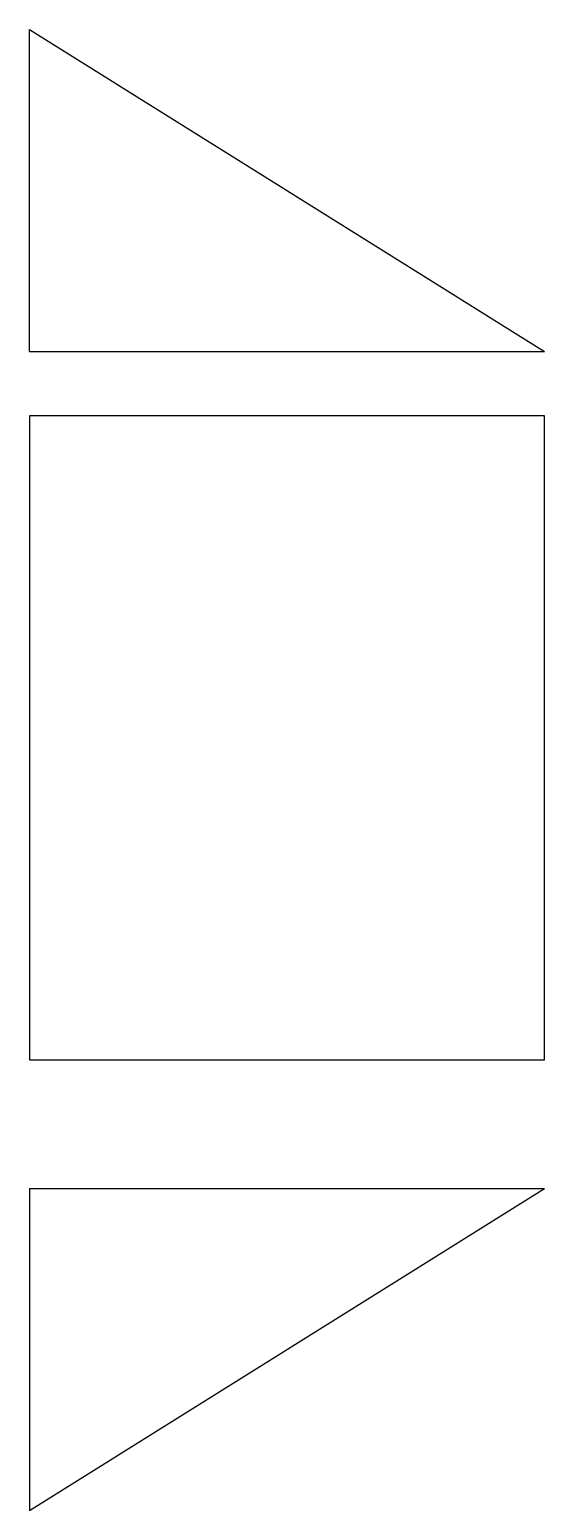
# Model space of a CAD drawing. Header units: centimetres. Extents: x 250 to 258, y -7 to 16.
import ezdxf

# ---------------------------------------------------------------- set-up
doc = ezdxf.new("R2010")
doc.units = ezdxf.units.CM

msp = doc.modelspace()

# ---------------------------------------------------------------- linework, layer by layer
for p, q in [((250, 11), (250, 16)), ((250, 16), (258, 11)), ((250, 11), (258, 11)), ((250, -2), (258, -2)), ((250, -2), (250, -7)), ((250, -7), (258, -2))]:
    msp.add_line(p, q)
msp.add_lwpolyline([(250, 0), (258, 0), (258, 10), (250, 10)], close=True)

doc.saveas('drawing.dxf')
